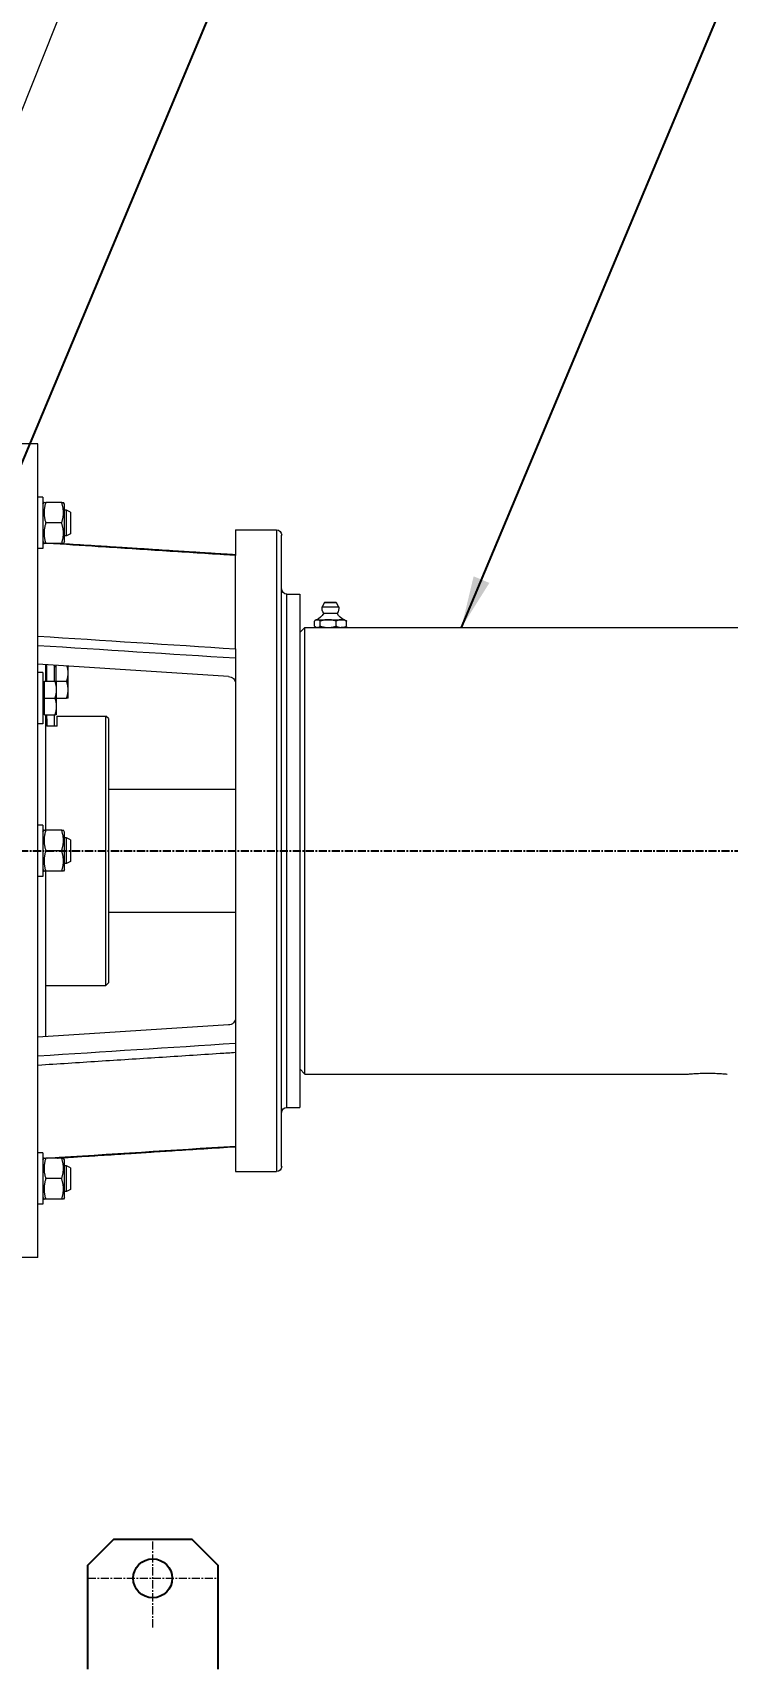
# Model space of a CAD drawing. Header units: millimetres. Extents: x -2122 to 22797, y 3569 to 89276.
# Drawn here: x 9319 to 9853, y 17061 to 18321 of the extents above; entities that cross this region are included whole.
import ezdxf

# ---------------------------------------------------------------- set-up
doc = ezdxf.new("R2010")
doc.units = ezdxf.units.MM
doc.header["$LTSCALE"] = 20
doc.linetypes.add('CENTER', pattern=[2, 1.25, -0.25, 0.25, -0.25])
doc.layers.add('IA-DIBUJO', color=3, linetype='Continuous', lineweight=30)
for name, color, linetype in [('IA-DIM', 7, 'Continuous'), ('IA-EJES', 4, 'CENTER'), ('IA-ESTRUCTURAS', 2, 'Continuous'), ('IA-TEXT', 2, 'Continuous')]:
    doc.layers.add(name, color=color, linetype=linetype)
doc.styles.add('ING-AMB', font='romans.shx', dxfattribs={"width": 0.75, "oblique": 15})
doc.dimstyles.new('ING-AMB 16', dxfattribs={"dimscale": 16, "dimtxt": 3, "dimasz": 2.5, "dimexe": 1, "dimexo": 1, "dimgap": 1, "dimtad": 1, "dimdec": 0, "dimzin": 0, "dimdsep": 46, "dimtxsty": 'ING-AMB', "dimcen": 0.1, "dimclrd": 7, "dimclre": 7, "dimclrt": 2, "dimadec": 0, "dimazin": 0, "dimtfac": 1, "dimtdec": 0, "dimtmove": 0, "dimatfit": 0, "dimfxl": 1.25, "dimtfill": 1, "dimtolj": 1, "dimtzin": 0, "dimarcsym": 1})
doc.dimstyles.new('ING-AMB 20', dxfattribs={"dimscale": 20, "dimtxt": 3, "dimasz": 2.5, "dimexe": 1, "dimexo": 1, "dimgap": 1, "dimtad": 1, "dimdec": 0, "dimzin": 0, "dimdsep": 46, "dimtxsty": 'ING-AMB', "dimcen": 0.1, "dimclrd": 7, "dimclre": 7, "dimclrt": 2, "dimadec": 0, "dimazin": 0, "dimtfac": 1, "dimtdec": 0, "dimtmove": 0, "dimatfit": 0, "dimfxl": 1.25, "dimtolj": 1, "dimtzin": 0, "dimarcsym": 1})

# ---------------------------------------------------------------- blocks, each defined once
blk = doc.blocks.new('*D145')
at = {"layer": 'Defpoints', "color": 0, "transparency": 16777216}
for p in [(10203, 18818.6), (9131, 18584.8), (10203, 17896.3)]:
    blk.add_point(p, dxfattribs=at)
at = {"layer": 'IA-DIM', "color": 7, "lineweight": -2, "transparency": 16777216}
for p, q in [((9131, 18604.8), (9131, 18838.6)), ((10203, 17916.3), (10203, 18838.6)), ((9181, 18818.6), (10153, 18818.6))]:
    blk.add_line(p, q, dxfattribs=at)
at = {"layer": 'IA-DIM', "color": 7, "transparency": 16777216}
for points in [[(9181, 18826.9), (9181, 18810.3), (9131, 18818.6)], [(10153, 18826.9), (10153, 18810.3), (10203, 18818.6)]]:
    blk.add_solid(points, dxfattribs=at)
at = {"layer": 'IA-DIM', "color": 2, "transparency": 16777216, "insert": (9667, 18868.6), "char_height": 60, "attachment_point": 5, "style": 'ING-AMB'}
blk.add_mtext('\\A1;1072', dxfattribs=at)
blk = doc.blocks.new('*D148')
at = {"layer": 'Defpoints', "color": 0, "transparency": 16777216}
for p in [(11939, 18937), (8791, 17983.4), (11939, 17945)]:
    blk.add_point(p, dxfattribs=at)
at = {"layer": 'IA-DIM', "color": 7, "lineweight": -2, "transparency": 16777216}
for p, q in [((8791, 18003.4), (8791, 18957)), ((11939, 17965), (11939, 18957)), ((8841, 18937), (11889, 18937))]:
    blk.add_line(p, q, dxfattribs=at)
at = {"layer": 'IA-DIM', "color": 7, "transparency": 16777216}
for points in [[(8841, 18945.3), (8841, 18928.6), (8791, 18937)], [(11889, 18945.3), (11889, 18928.6), (11939, 18937)]]:
    blk.add_solid(points, dxfattribs=at)
at = {"layer": 'IA-DIM', "color": 2, "transparency": 16777216, "insert": (10365, 18987), "char_height": 60, "attachment_point": 5, "style": 'ING-AMB'}
blk.add_mtext('\\A1;3148', dxfattribs=at)

msp = doc.modelspace()

# ---------------------------------------------------------------- linework, layer by layer
at = {"layer": 'IA-DIBUJO', "color": 3, "linetype": 'Continuous', "lineweight": 0, "extrusion": (2.06626e-48, 1, -1.83697e-16)}
for p, q in [((9281.2, 18188.2), (9410.4, 18513.1)), ((9322.6, 18004.4), (9276.2, 18004.4)), ((9322.6, 17691.3), (9322.6, 18004.4)), ((9326.5, 17963.4), (9322.6, 17963.4)), ((9326.5, 17963.4), (9326.5, 17923.9)), ((9326.5, 17958), (9327.3, 17959.4)), ((9340.9, 17959.4), (9328.7, 17959.4)), ((9343.1, 17958), (9342.3, 17959.4)), ((9343.1, 17929.2), (9343.1, 17958)), ((9344.7, 17953.5), (9343.1, 17953.5)), ((9344.7, 17933.7), (9344.7, 17953.5)), ((9347.7, 17952), (9344.7, 17953.5)), ((9347.7, 17952), (9347.7, 17935.3)), ((9340.9, 17943.6), (9328.7, 17943.6)), ((9474.7, 17938.2), (9474.7, 17918.6)), ((9474.7, 17938.2), (9506.3, 17938.2)), ((9506.3, 17938.2), (9506.3, 17444.4)), ((9326.5, 17929.2), (9327.3, 17927.8)), ((9340.9, 17927.8), (9328.7, 17927.8)), ((9343.1, 17929.2), (9342.3, 17927.8)), ((9344.7, 17933.7), (9343.1, 17933.7)), ((9347.7, 17935.3), (9344.7, 17933.7)), ((9510.2, 17691.3), (9510.2, 17934.3)), ((9326.5, 17923.9), (9322.6, 17923.9)), ((9474.7, 17846.7), (9474.7, 17918.6)), ((9514.2, 17493.7), (9514.2, 17888.8)), ((9514.2, 17888.8), (9524.1, 17888.8)), ((9524.1, 17888.8), (9524.1, 17493.7)), ((9543.2, 17882.3), (9541.5, 17879.1)), ((9541.5, 17879.1), (9554.1, 17879.1)), ((9543.5, 17882.3), (9543.2, 17882.3)), ((9552.3, 17882.3), (9543.5, 17882.3)), ((9543.6, 17882.5), (9549.3, 17882.5)), ((9549.3, 17882.5), (9552, 17882.5)), ((9552.3, 17882.3), (9554.1, 17879.1)), ((9524.1, 17859.2), (9528, 17863.1)), ((9528, 17519.4), (9528, 17863.1)), ((9528, 17863.1), (9536.9, 17863.1)), ((9535.4, 17864.1), (9535.4, 17868.1)), ((9536.9, 17869.1), (9536.1, 17868.6)), ((9536.9, 17863.1), (9536.1, 17863.6)), ((9536.9, 17869.1), (9537.6, 17869.1)), ((9536.9, 17863.1), (9537.6, 17863.1)), ((9537.6, 17869.1), (9546.1, 17869.1)), ((9537.6, 17863.1), (9546.1, 17863.1)), ((9539.9, 17864.1), (9539.9, 17868.1)), ((9542.5, 17874.2), (9549.6, 17874.2)), ((9546.1, 17869.1), (9556.2, 17869.1)), ((9546.1, 17863.1), (9556.2, 17863.1)), ((9549.6, 17874.2), (9553, 17874.2)), ((9552.3, 17864.1), (9552.3, 17868.1)), ((9556.2, 17869.1), (9558.6, 17869.1)), ((9556.2, 17863.1), (9558.6, 17863.1)), ((9558.6, 17869.1), (9559.4, 17868.6)), ((9558.6, 17863.1), (9559.4, 17863.6)), ((9558.6, 17863.1), (9946.8, 17863.1)), ((9560.2, 17864.1), (9560.2, 17868.1)), ((9474.7, 17846.7), (9474.7, 17535.9)), ((9469.2, 17825.4), (9322.6, 17834.9)), ((9326.5, 17828.6), (9322.6, 17828.6)), ((9326.5, 17828.6), (9326.5, 17789.1)), ((9328.5, 17834.5), (9328.5, 17821.7)), ((9328.5, 17829.6), (9329.5, 17829.6)), ((9329.5, 17821.7), (9329.5, 17834.4)), ((9335.4, 17821.7), (9335.4, 17834.1)), ((9335.4, 17833.1), (9336.6, 17833.1)), ((9336.6, 17821.7), (9336.6, 17834)), ((9345.9, 17828.1), (9345.9, 17833.4)), ((9345.9, 17815.2), (9345.9, 17828.1)), ((9326.5, 17820.3), (9327.7, 17820.3)), ((9327.7, 17808.8), (9327.7, 17821.7)), ((9327.7, 17821.7), (9335.8, 17821.7)), ((9337, 17821.7), (9344.7, 17821.7)), ((9337, 17815.2), (9337, 17821.7)), ((9337, 17802.4), (9337, 17815.2)), ((9345.9, 17808.8), (9345.9, 17815.2)), ((9327.7, 17796), (9327.7, 17808.8)), ((9327.7, 17808.8), (9335.8, 17808.8)), ((9337, 17808.8), (9344.7, 17808.8)), ((9337, 17796), (9337, 17802.4)), ((9326.5, 17789.1), (9322.6, 17789.1)), ((9326.5, 17797.3), (9327.7, 17797.3)), ((9327.7, 17796), (9335.8, 17796)), ((9328.5, 17796), (9328.5, 17707.1)), ((9328.5, 17795), (9329.5, 17795)), ((9329.5, 17792.9), (9329.5, 17796)), ((9329.5, 17792.9), (9329.5, 17787.1)), ((9337.4, 17787.1), (9329.5, 17787.1)), ((9335.4, 17787.1), (9335.4, 17796)), ((9337.4, 17787.1), (9337.4, 17795)), ((9337.4, 17795), (9374.9, 17795)), ((9374.9, 17587.6), (9374.9, 17795)), ((9376.9, 17793), (9374.9, 17795)), ((9376.9, 17793), (9376.9, 17691.3)), ((9376.9, 17738.7), (9474.7, 17738.7)), ((9326.5, 17711), (9322.6, 17711)), ((9326.5, 17711), (9326.5, 17671.5)), ((9326.5, 17705.7), (9327.3, 17707.1)), ((9340.9, 17707.1), (9328.7, 17707.1)), ((9343.1, 17705.7), (9342.3, 17707.1)), ((9343.1, 17703.8), (9343.1, 17705.7)), ((9343.1, 17676.9), (9343.1, 17703.8)), ((9344.7, 17701.2), (9343.1, 17701.2)), ((9344.7, 17681.4), (9344.7, 17701.2)), ((9347.7, 17699.6), (9344.7, 17701.2)), ((9347.7, 17699.6), (9347.7, 17682.9)), ((9322.6, 17378.2), (9322.6, 17691.3)), ((9340.9, 17691.3), (9328.7, 17691.3)), ((9376.9, 17691.3), (9376.9, 17589.6)), ((9510.2, 17448.3), (9510.2, 17691.3)), ((9326.5, 17676.9), (9327.3, 17675.5)), ((9328.5, 17675.5), (9328.5, 17548.1)), ((9340.9, 17675.5), (9328.7, 17675.5)), ((9343.1, 17676.9), (9342.3, 17675.5)), ((9344.7, 17681.4), (9343.1, 17681.4)), ((9347.7, 17682.9), (9344.7, 17681.4)), ((9326.5, 17671.5), (9322.6, 17671.5)), ((9376.9, 17643.9), (9474.7, 17643.9)), ((9328.5, 17587.6), (9374.9, 17587.6)), ((9376.9, 17589.6), (9374.9, 17587.6)), ((9469.2, 17557.2), (9322.6, 17547.7)), ((9474.7, 17535.9), (9474.7, 17464)), ((9524.1, 17523.4), (9528, 17519.4)), ((9528, 17519.4), (9823.1, 17519.4)), ((9514.2, 17493.7), (9524.1, 17493.7)), ((9326.5, 17458.7), (9322.6, 17458.7)), ((9326.5, 17458.7), (9326.5, 17456.1)), ((9474.7, 17464), (9474.7, 17444.4)), ((9326.5, 17456.1), (9326.5, 17419.2)), ((9326.5, 17453.4), (9327.3, 17454.8)), ((9340.9, 17454.8), (9328.7, 17454.8)), ((9343.1, 17453.4), (9342.3, 17454.8)), ((9343.1, 17438.9), (9343.1, 17453.4)), ((9344.7, 17448.8), (9343.1, 17448.8)), ((9344.7, 17429.1), (9344.7, 17448.8)), ((9347.7, 17447.3), (9344.7, 17448.8)), ((9347.7, 17447.3), (9347.7, 17430.6)), ((9340.9, 17438.9), (9328.7, 17438.9)), ((9343.1, 17424.5), (9343.1, 17438.9)), ((9474.7, 17444.4), (9506.3, 17444.4)), ((9326.5, 17424.5), (9327.3, 17423.1)), ((9340.9, 17423.1), (9328.7, 17423.1)), ((9343.1, 17424.5), (9342.3, 17423.1)), ((9344.7, 17429.1), (9343.1, 17429.1)), ((9347.7, 17430.6), (9344.7, 17429.1)), ((9326.5, 17419.2), (9322.6, 17419.2)), ((9322.6, 17378.2), (9276.2, 17378.2))]:
    msp.add_line(p, q, dxfattribs=at)
at = {"layer": 'IA-DIBUJO', "color": 3, "linetype": 'Continuous', "lineweight": 0, "extrusion": (1.12482e-32, -1.83697e-16, -1)}
for centre, radius, start, end in [((-9506.3, 17934.3), 3.95, 90, 180), ((-9514.2, 17892.8), 3.95, 270, 0), ((-9547.8, 17877.9), 6.42, 324.6254, 10.6387), ((-9543.6, 17882.1), 0.395, 28.4128, 90), ((-9552, 17882.1), 0.395, 90, 151.5872), ((-9547.8, 17877.9), 6.42, 169.3613, 215.3746), ((-9532.2, 17879.9), 11.9, 209.2586, 246.5828), ((-9563.3, 17879.9), 11.9, 293.4172, 330.7414), ((-9514.2, 17489.8), 3.95, 0, 90), ((-9506.3, 17448.3), 3.95, 180, 270)]:
    msp.add_arc(centre, radius, start, end, dxfattribs=at)
at = {"layer": 'IA-DIBUJO', "color": 3, "linetype": 'Continuous', "lineweight": 0}
for points, weights in [([(9327.3, 17959.4), (9327.3, 17959.4), (9328.7, 17959.4)], [1.07735026919, 1.07735026919, 1]), ([(9328.7, 17959.4), (9326.1, 17951.5), (9328.7, 17943.6)], [1, 1.15470053838, 1]), ([(9340.9, 17959.4), (9342.3, 17959.4), (9342.3, 17959.4)], [1, 1.07735026919, 1.07735026919]), ([(9340.9, 17943.6), (9343.5, 17951.5), (9340.9, 17959.4)], [1, 1.15470053838, 1]), ([(9328.7, 17943.6), (9326.1, 17935.7), (9328.7, 17927.8)], [1, 1.15470053838, 1]), ([(9340.9, 17927.8), (9343.5, 17935.7), (9340.9, 17943.6)], [1, 1.15470053838, 1]), ([(9328.7, 17927.8), (9327.3, 17927.8), (9327.3, 17927.8)], [1, 1.07735026919, 1.07735026919]), ([(9342.3, 17927.8), (9342.3, 17927.8), (9340.9, 17927.8)], [1.07735026919, 1.07735026919, 1]), ([(9537.6, 17869.1), (9536.6, 17869.1), (9535.4, 17868.1)], [1, 1.0379548493, 1]), ([(9535.4, 17864.1), (9536.6, 17863.1), (9537.6, 17863.1)], [1, 1.0379548493, 1]), ([(9539.9, 17868.1), (9538.7, 17869.1), (9537.6, 17869.1)], [1, 1.0379548493, 1]), ([(9537.6, 17863.1), (9538.7, 17863.1), (9539.9, 17864.1)], [1, 1.0379548493, 1]), ([(9546.1, 17869.1), (9543.2, 17869.1), (9539.9, 17868.1)], [1, 1.0379548493, 1]), ([(9539.9, 17864.1), (9543.2, 17863.1), (9546.1, 17863.1)], [1, 1.0379548493, 1]), ([(9552.3, 17868.1), (9548.9, 17869.1), (9546.1, 17869.1)], [1, 1.0379548493, 1]), ([(9546.1, 17863.1), (9548.9, 17863.1), (9552.3, 17864.1)], [1, 1.0379548493, 1]), ([(9556.2, 17869.1), (9554.4, 17869.1), (9552.3, 17868.1)], [1, 1.0379548493, 1]), ([(9552.3, 17864.1), (9554.4, 17863.1), (9556.2, 17863.1)], [1, 1.0379548493, 1]), ([(9560.2, 17868.1), (9558, 17869.1), (9556.2, 17869.1)], [1, 1.0379548493, 1]), ([(9556.2, 17863.1), (9558, 17863.1), (9560.2, 17864.1)], [1, 1.0379548493, 1]), ([(9559.4, 17868.6), (9559.8, 17868.4), (9560.2, 17868.1)], [1.01646426201, 1.01207138709, 1]), ([(9560.2, 17864.1), (9559.8, 17863.8), (9559.4, 17863.6)], [1, 1.01207138709, 1.01646426201]), ([(9344.7, 17821.7), (9345.9, 17825.1), (9345.9, 17828.1)], [1, 1.0379548493, 1]), ([(9345.9, 17828.1), (9345.9, 17830.6), (9345.1, 17833.4)], [1, 1.03211522757, 1.00988230934]), ([(9337, 17815.2), (9337, 17818.2), (9335.8, 17821.7)], [1, 1.0379548493, 1]), ([(9335.8, 17821.7), (9337, 17821.7), (9337, 17821.7)], [1, 1.0379548493, 1]), ([(9335.8, 17808.8), (9337, 17812.3), (9337, 17815.2)], [1, 1.0379548493, 1]), ([(9345.9, 17815.2), (9345.9, 17818.2), (9344.7, 17821.7)], [1, 1.0379548493, 1]), ([(9344.7, 17808.8), (9345.9, 17812.3), (9345.9, 17815.2)], [1, 1.0379548493, 1]), ([(9337, 17802.4), (9337, 17805.4), (9335.8, 17808.8)], [1, 1.0379548493, 1]), ([(9335.8, 17796), (9337, 17799.4), (9337, 17802.4)], [1, 1.0379548493, 1]), ([(9345.9, 17808.8), (9345.9, 17808.8), (9344.7, 17808.8)], [1, 1.0379548493, 1]), ([(9337, 17796), (9337, 17796), (9335.8, 17796)], [1, 1.0379548493, 1]), ([(9328.7, 17707.1), (9326.1, 17699.2), (9328.7, 17691.3)], [1, 1.15470053838, 1]), ([(9327.3, 17707.1), (9327.3, 17707.1), (9328.7, 17707.1)], [1.07735026919, 1.07735026919, 1]), ([(9340.9, 17691.3), (9343.5, 17699.2), (9340.9, 17707.1)], [1, 1.15470053838, 1]), ([(9340.9, 17707.1), (9342.3, 17707.1), (9342.3, 17707.1)], [1, 1.07735026919, 1.07735026919]), ([(9328.7, 17691.3), (9326.1, 17683.4), (9328.7, 17675.5)], [1, 1.15470053838, 1]), ([(9340.9, 17675.5), (9343.5, 17683.4), (9340.9, 17691.3)], [1, 1.15470053838, 1]), ([(9328.7, 17675.5), (9327.3, 17675.5), (9327.3, 17675.5)], [1, 1.07735026919, 1.07735026919]), ([(9342.3, 17675.5), (9342.3, 17675.5), (9340.9, 17675.5)], [1.07735026919, 1.07735026919, 1]), ([(9328.7, 17454.8), (9326.1, 17446.9), (9328.7, 17438.9)], [1, 1.15470053838, 1]), ([(9327.3, 17454.8), (9327.3, 17454.8), (9328.7, 17454.8)], [1.07735026919, 1.07735026919, 1]), ([(9340.9, 17438.9), (9343.5, 17446.9), (9340.9, 17454.8)], [1, 1.15470053838, 1]), ([(9340.9, 17454.8), (9342.3, 17454.8), (9342.3, 17454.8)], [1, 1.07735026919, 1.07735026919]), ([(9328.7, 17438.9), (9326.1, 17431), (9328.7, 17423.1)], [1, 1.15470053838, 1]), ([(9340.9, 17423.1), (9343.5, 17431), (9340.9, 17438.9)], [1, 1.15470053838, 1]), ([(9328.7, 17423.1), (9327.3, 17423.1), (9327.3, 17423.1)], [1, 1.07735026919, 1.07735026919]), ([(9342.3, 17423.1), (9342.3, 17423.1), (9340.9, 17423.1)], [1.07735026919, 1.07735026919, 1])]:
    msp.add_rational_spline(points, weights, degree=2, dxfattribs=at)
for points in [[(9326.9, 17928.5), (9326.8, 17928.5), (9326.7, 17928.5), (9326.5, 17928.5)], [(9327.2, 17928), (9327, 17928), (9326.8, 17928), (9326.5, 17928)], [(9322.6, 17856.5), (9373.3, 17853.2), (9424, 17850), (9474.7, 17846.7)], [(9474.7, 17839.4), (9424, 17842.6), (9373.3, 17845.9), (9322.6, 17849.1)], [(9322.6, 17533.4), (9373.3, 17536.7), (9424, 17539.9), (9474.7, 17543.2)], [(9329.8, 17454.8), (9378.1, 17457.8), (9426.4, 17460.9), (9474.7, 17464)], [(9326.5, 17454.5), (9326.8, 17454.6), (9327, 17454.6), (9327.2, 17454.6)], [(9326.5, 17454), (9326.7, 17454.1), (9326.8, 17454.1), (9326.9, 17454.1)]]:
    msp.add_open_spline(points, degree=3, dxfattribs=at)
for points, knots in [([(9474.7, 17918.6), (9470.7, 17918.8), (9466.8, 17919.1), (9447.1, 17920.3), (9415.9, 17922.3), (9371.5, 17925.2), (9342.9, 17927), (9329.8, 17927.8)], [0, 0, 0, 0, 0.006, 0.006, 0.03, 0.05362392, 0.07355864, 0.07355864, 0.07355864, 0.07355864]), ([(9474.7, 17919), (9474.3, 17919.1), (9474, 17919.1), (9473.3, 17919.1), (9472.9, 17919.2), (9472, 17919.2), (9471.5, 17919.2), (9470.5, 17919.3), (9469.9, 17919.3), (9468.6, 17919.4), (9468, 17919.5), (9466.4, 17919.6), (9465.6, 17919.6), (9463.8, 17919.7), (9462.8, 17919.8), (9460.6, 17919.9), (9459.4, 17920), (9456.8, 17920.2), (9455.4, 17920.3), (9452.2, 17920.5), (9450.5, 17920.6), (9446.7, 17920.8), (9444.7, 17921), (9440.2, 17921.2), (9437.7, 17921.4), (9432.3, 17921.8), (9429.3, 17921.9), (9422.8, 17922.4), (9419.2, 17922.6), (9411.4, 17923.1), (9407.1, 17923.4), (9397.8, 17924), (9392.6, 17924.3), (9381.4, 17925), (9375.2, 17925.4), (9361.7, 17926.3), (9354.3, 17926.7), (9343.8, 17927.4), (9340.7, 17927.6), (9337.6, 17927.8)], [0, 0, 0, 0, 1, 1, 2.2, 2.2, 3.64, 3.64, 5.368, 5.368, 7.4416, 7.4416, 9.92992, 9.92992, 12.915904, 12.915904, 16.499085, 16.499085, 20.798902, 20.798902, 25.958682, 25.958682, 32.150419, 32.150419, 39.580502, 39.580502, 48.496603, 48.496603, 59.195923, 59.195923, 72.035108, 72.035108, 87.442129, 87.442129, 105.930555, 105.930555, 128.116666, 128.116666, 137.527726, 137.527726, 137.527726, 137.527726]), ([(9557.6, 17863.1), (9557.6, 17863.1), (9557.4, 17863.1), (9556.4, 17863.1), (9555.6, 17863), (9553.9, 17863), (9552.8, 17862.9), (9550.3, 17862.9), (9549, 17862.9), (9547.8, 17862.9), (9546.5, 17862.9), (9545.2, 17862.9), (9542.8, 17862.9), (9541.7, 17863), (9539.9, 17863), (9539.2, 17863.1), (9538.1, 17863.1), (9537.9, 17863.1), (9537.9, 17863.1)], [4.465697, 4.465697, 4.465697, 4.465697, 4.837838, 4.837838, 5.20998, 5.20998, 5.582121, 5.582121, 5.954263, 5.954263, 5.954263, 6.326404, 6.326404, 6.698545, 6.698545, 7.070687, 7.070687, 7.442828, 7.442828, 7.442828, 7.442828]), ([(9469.2, 17825.4), (9469.9, 17825.3), (9470.6, 17825.2), (9472, 17824.7), (9472.6, 17824.3), (9473.6, 17823.3), (9474, 17822.8), (9474.6, 17821.6), (9474.7, 17821.1), (9474.7, 17820.5)], [-0.4598676, -0.4598676, -0.4598676, -0.4598676, -0.350851, -0.350851, -0.2326636, -0.2326636, -0.1128273, -0.1128273, 0, 0, 0, 0]), ([(9474.7, 17562.1), (9474.7, 17561.5), (9474.6, 17560.9), (9474, 17559.8), (9473.6, 17559.2), (9472.6, 17558.3), (9472, 17557.9), (9470.6, 17557.4), (9469.9, 17557.2), (9469.2, 17557.2)], [-0.4590793, -0.4590793, -0.4590793, -0.4590793, -0.3464455, -0.3464455, -0.2268146, -0.2268146, -0.1088298, -0.1088298, 0, 0, 0, 0]), ([(9474.7, 17535.9), (9470.7, 17535.6), (9466.8, 17535.4), (9447.1, 17534.1), (9415.9, 17532.1), (9369.1, 17529.1), (9338.1, 17527.1), (9322.6, 17526.1)], [0, 0, 0, 0, 0.006, 0.006, 0.03, 0.05362392, 0.07724783, 0.07724783, 0.07724783, 0.07724783]), ([(9823.1, 17519.4), (9823.1, 17519.4), (9823.5, 17519.5), (9825, 17519.6), (9826.2, 17519.7), (9828.8, 17519.8), (9830.5, 17519.9), (9834.2, 17520.1), (9836.3, 17520.1), (9840, 17520.1), (9842.1, 17520.1), (9845.8, 17519.9), (9847.5, 17519.8), (9850.1, 17519.7), (9851.3, 17519.6), (9852.8, 17519.5), (9853.2, 17519.4), (9853.2, 17519.4)], [1.149527, 1.149527, 1.149527, 1.149527, 1.436909, 1.436909, 1.724291, 1.724291, 2.011673, 2.011673, 2.299055, 2.299055, 2.586437, 2.586437, 2.873819, 2.873819, 3.161201, 3.161201, 3.448582, 3.448582, 3.448582, 3.448582]), ([(9337.6, 17454.8), (9338.1, 17454.8), (9338.5, 17454.8), (9340.5, 17454.9), (9341.9, 17455), (9345, 17455.2), (9346.7, 17455.3), (9350.5, 17455.6), (9352.6, 17455.7), (9357.1, 17456), (9359.6, 17456.2), (9365, 17456.5), (9368, 17456.7), (9374.5, 17457.1), (9378, 17457.3), (9385.8, 17457.8), (9390.1, 17458.1), (9399.5, 17458.7), (9404.6, 17459), (9415.9, 17459.8), (9422, 17460.2), (9435.5, 17461), (9442.9, 17461.5), (9458.4, 17462.5), (9466.5, 17463), (9474.7, 17463.5)], [15.066322, 15.066322, 15.066322, 15.066322, 16.499085, 16.499085, 20.798902, 20.798902, 25.958682, 25.958682, 32.150419, 32.150419, 39.580502, 39.580502, 48.496603, 48.496603, 59.195923, 59.195923, 72.035108, 72.035108, 87.442129, 87.442129, 105.930555, 105.930555, 128.116666, 128.116666, 152.594048, 152.594048, 152.594048, 152.594048])]:
    msp.add_open_spline(points, degree=3, knots=knots, dxfattribs=at)
at = {"layer": 'IA-EJES', "ltscale": 0.25}
msp.add_line((8398.8, 17691.3), (12018.8, 17691.3), dxfattribs=at)
at = {"layer": 'IA-EJES', "lineweight": 15, "ltscale": 0.25}
for p, q in [((9411, 17093.5, 0), (9411, 17160.9, 0)), ((9361, 17131.3), (9461, 17131.3))]:
    msp.add_line(p, q, dxfattribs=at)
at = {"layer": 'IA-ESTRUCTURAS', "color": 2}
msp.add_lwpolyline([(9361, 17061.3), (9361, 17141.3), (9381, 17161.3), (9441, 17161.3), (9461, 17141.3), (9461, 17061.3)], dxfattribs=at)
msp.add_circle((9411, 17131.3, 0), 15, dxfattribs=at)

# ---------------------------------------------------------------- dimensions: what is measured, and where the dimension line sits
at = {"layer": 'IA-DIM'}
for base, p1, p2, picture, middle in [((11939, 18937), (8791, 17983.4), (11939, 17945), '*D148', (10365, 18987)), ((10203, 18818.6), (9131, 18584.8), (10203, 17896.3), '*D145', (9667, 18868.6))]:
    dim = msp.add_linear_dim(base=base, p1=p1, p2=p2, dimstyle='ING-AMB 20', override={"dimpost": '\\X'}, dxfattribs=at)
    dim.commit()
    dim.dimension.update_dxf_attribs({"geometry": picture, "text_midpoint": middle})

# ---------------------------------------------------------------- leaders
at = {"layer": 'IA-TEXT'}
for points in [[(9270.5, 17894.7, 1283.4), (9511.9, 18470.9, 1283.4), (9548.1, 18470.9, 1283.4)], [(9648.6, 17863.1, 1283.4), (9890, 18439.3, 1283.4), (9926.2, 18439.3, 1283.4)]]:
    msp.add_leader(points, dimstyle='ING-AMB 16', override={"dimgap": 1, "dimtad": 0}, dxfattribs=at)

doc.saveas('drawing.dxf')
